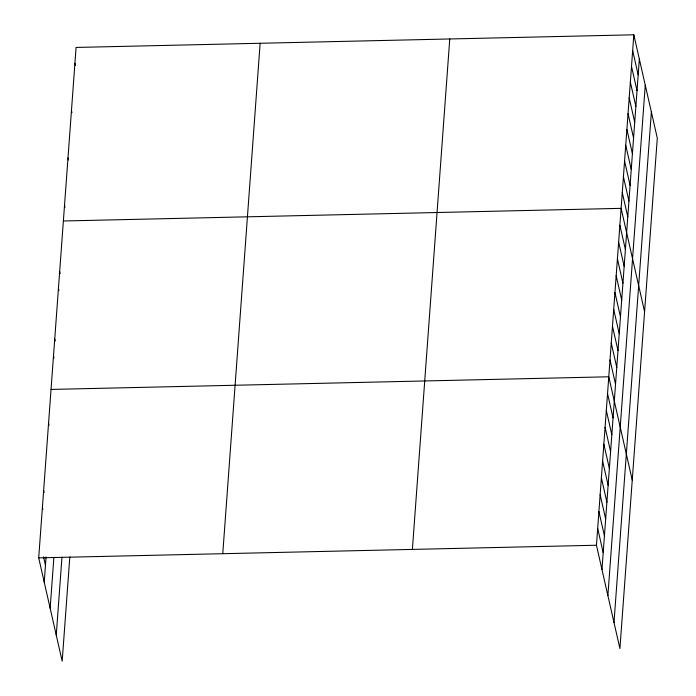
<?xml version="1.0" encoding="UTF-8"?>
<svg xmlns="http://www.w3.org/2000/svg" width="696" height="696" viewBox="0 0 696 696"><rect width="100%" height="100%" fill="white"/><g stroke="black" fill="none" stroke-linecap="round" stroke-linejoin="round"><path stroke-width="1.04" d="M69.817 556.974L62.179 661.2L38.706 557.87L76.082 47.441L633.821 34.8L657.294 138.13L619.918 648.559L596.446 545.238L633.821 34.8M44.231 582.178L46.075 556.913M50.155 608.252L53.853 557.722M56.254 635.126L61.961 557.218M222.764 553.703L260.139 43.265M412.389 549.405L449.764 38.967M601.962 569.537L639.337 59.099M607.886 595.619L645.262 85.182M613.994 622.485L651.369 112.047M63.371 220.989L621.11 208.348L644.583 311.678M51.043 389.429L608.774 376.788L632.255 480.118M38.706 557.87L596.446 545.238M632.664 50.573L638.18 74.881M631.507 66.355L637.031 90.654M630.35 82.128L635.874 106.436M629.193 97.91L634.717 122.209M628.044 113.683L633.56 137.991M626.887 129.465L632.412 153.764M625.73 145.238L631.255 169.546M624.573 161.02L630.097 185.319M623.425 176.793L628.94 201.101M622.268 192.575L627.783 216.874M619.875 225.191L625.399 249.499M618.64 242.034L624.164 266.342M617.413 258.877L622.929 283.185M616.178 275.729L621.702 300.028M614.942 292.572L620.467 316.871M613.707 309.415L619.231 333.715M612.48 326.259L617.996 350.558M611.245 343.102L616.769 367.41M610.009 359.945L615.534 384.253M607.547 393.631L613.063 417.939M606.312 410.483L611.827 434.782M605.076 427.327L610.601 451.626M603.841 444.17L609.365 468.469M602.614 461.013L608.13 485.312M601.379 477.856L606.895 502.164M600.143 494.699L605.668 519.007M598.908 511.543L604.433 535.85M597.673 528.386L603.197 552.694M74.924 63.214L75.403 65.328M71.462 110.551L71.94 112.656M67.999 157.879L68.478 159.993M64.528 205.207L65.006 207.321M59.673 271.518L60.152 273.632M58.438 288.361L58.925 290.476M54.74 338.9L55.219 341.014M53.505 355.743L53.983 357.857M48.572 423.116L49.051 425.23M43.639 490.497L44.118 492.611M42.404 507.34L42.891 509.455M43.543 556.878L45.466 565.335"/></g></svg>
